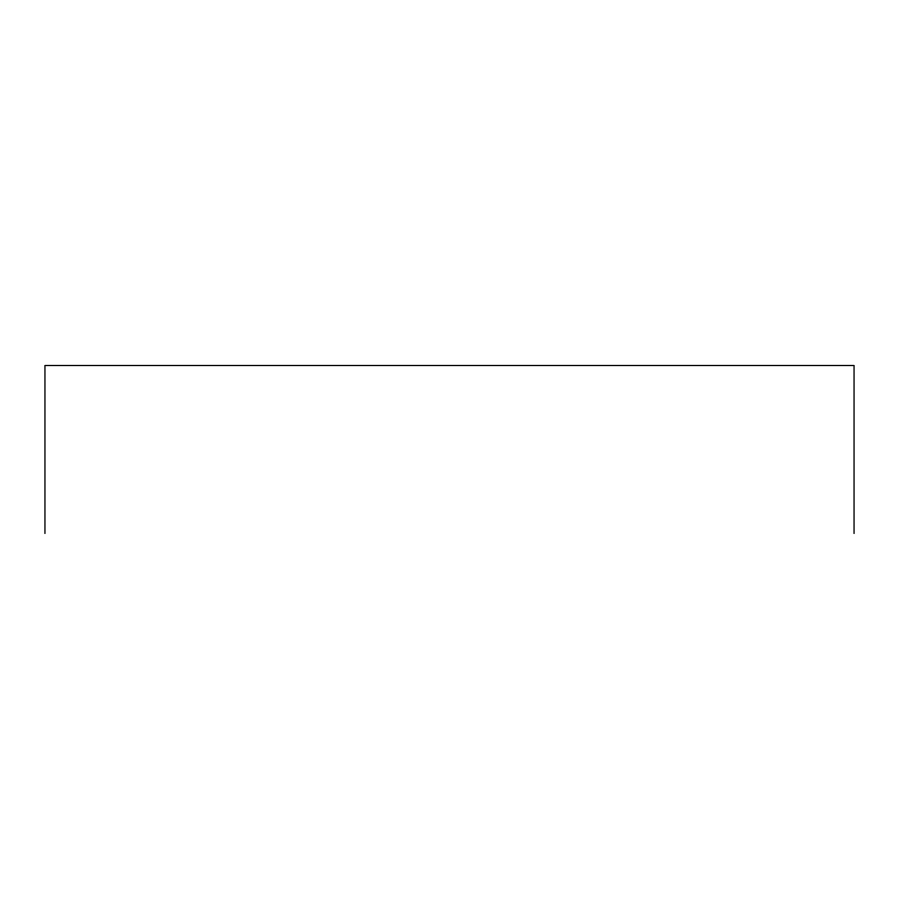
<?xml version="1.0" encoding="UTF-8"?>
<svg xmlns="http://www.w3.org/2000/svg" width="899" height="899" viewBox="0 0 899 899"><rect width="100%" height="100%" fill="white"/><g stroke="black" fill="none" stroke-linecap="round" stroke-linejoin="round"><path stroke-width="1.35" d="M854.05 533.5L854.05 365.5L44.95 365.5L44.95 533.5"/></g></svg>
